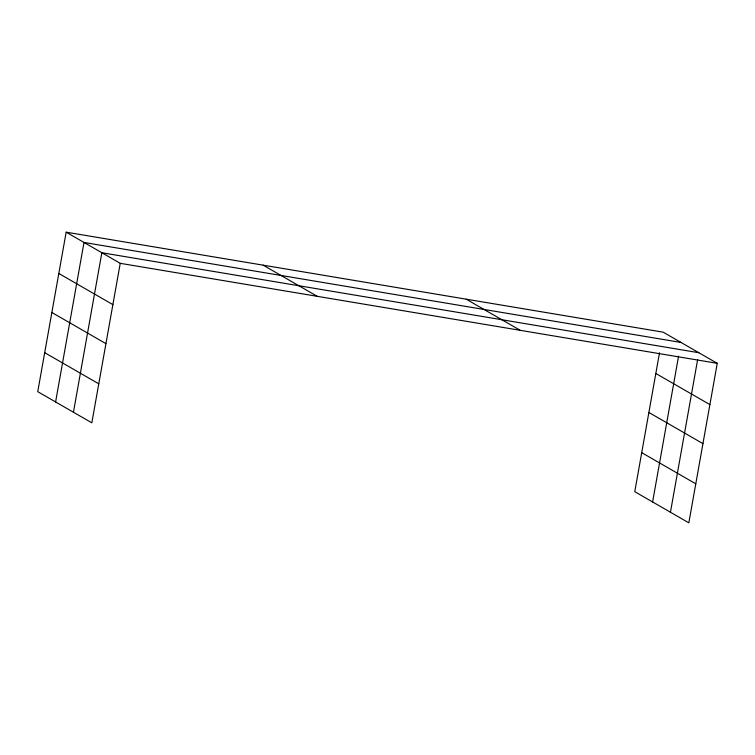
<?xml version="1.0" encoding="UTF-8"?>
<svg xmlns="http://www.w3.org/2000/svg" width="755" height="755" viewBox="0 0 755 755"><rect width="100%" height="100%" fill="white"/><g stroke="black" fill="none" stroke-linecap="round" stroke-linejoin="round"><path stroke-width="1.13" d="M66.166 232.172L37.75 391.675L91.827 422.828L120.234 263.325L66.166 232.172L663.173 332.172L717.25 363.325L688.834 522.828L634.766 491.675L659.502 352.821M55.596 401.962L84.003 242.459L681.019 342.449M73.443 412.239L101.85 252.736L698.866 352.727M652.613 501.952L678.566 356.218M670.449 512.23L697.639 359.616M120.234 263.325L717.25 363.325M655.821 373.461L709.898 404.614M466.165 299.169L520.233 330.322M648.875 412.475L702.943 443.629M641.712 452.66L695.789 483.813M263.174 265.175L317.251 296.328M58.805 273.47L112.882 304.624M51.859 312.476L105.926 343.629M44.696 352.67L98.773 383.823"/></g></svg>
